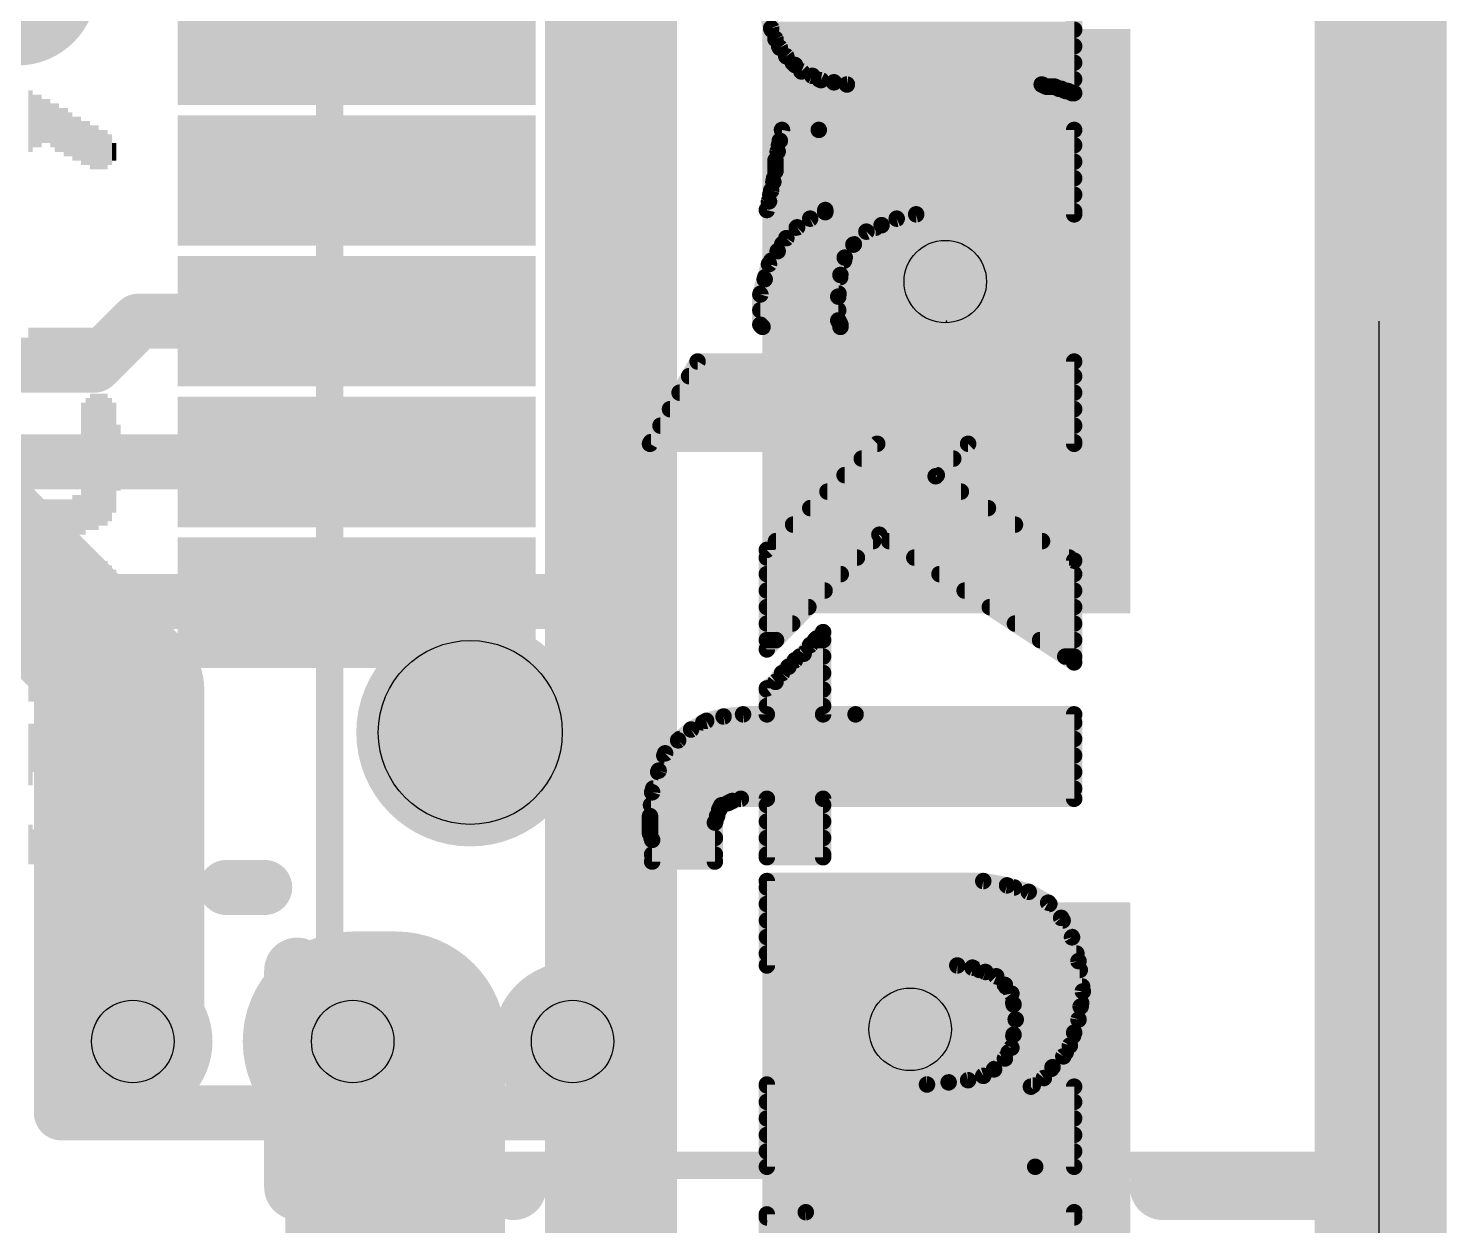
# Model space of a CAD drawing. Extents: x -39 to 68, y -15 to 21.
# Drawn here: x 16.61 to 23.16, y 4.46 to 9.99 of the extents above; entities that cross this region are included whole.
import ezdxf

# ---------------------------------------------------------------- set-up
doc = ezdxf.new("R2010")
doc.units = 0
for name, color, linetype in [('1', 12, 'CONTINUOUS'), ('16', 132, 'CONTINUOUS'), ('18', 110, 'CONTINUOUS'), ('20', 53, 'CONTINUOUS'), ('21', 53, 'CONTINUOUS'), ('22', 53, 'CONTINUOUS'), ('23', 53, 'CONTINUOUS'), ('29', 253, 'CONTINUOUS'), ('30', 253, 'CONTINUOUS'), ('31', 253, 'CONTINUOUS'), ('44', 253, 'CONTINUOUS'), ('49', 253, 'CONTINUOUS'), ('51', 53, 'CONTINUOUS')]:
    doc.layers.add(name, color=color, linetype=linetype)

# ---------------------------------------------------------------- blocks, each defined once
blk = doc.blocks.new('RECT')
blk.add_solid([(-0.5, -0.5), (0.5, -0.5), (-0.5, 0.5), (0.5, 0.5)])
blk = doc.blocks.new('ROUNDV')
at = {"const_width": 0.5}
blk.add_lwpolyline([(0, -0.25, 1), (0, 0.25, 1), (0, -0.25)], format="xyb", dxfattribs=at)

msp = doc.modelspace()

# ---------------------------------------------------------------- linework, layer by layer
at = {"layer": '1'}
for points, const_width in [([(22.86, 17.272), (22.86, 0)], 0.254), ([(19.304, 13.97), (19.304, 3.302)], 0.6096), ([(22.86, 3.302), (22.86, 13.97)], 0.6096), ([(17.1196, 8.636), (16.9164, 8.4328)], 0.254), ([(18.1284, 8.636), (17.1196, 8.636)], 0.254), ([(16.9164, 8.4328), (16.4211, 8.4328)], 0.254), ([(16.2456, 7.986), (18.1284, 7.986)], 0.254), ([(16.764, 7.3406), (19.4818, 7.3406)], 0.254), ([(16.764, 4.9784), (16.764, 7.3406)], 0.254), ([(18.1284, 7.336), (18.133, 7.3406)], 0.254), ([(18.133, 7.3406), (19.2024, 7.3406)], 0.254), ([(19.4818, 7.3406), (19.4818, 4.9784)], 0.254), ([(17.526, 6.0198), (17.7038, 6.0198)], 0.254), ([(18.3062, 5.3086), (18.1102, 5.3086)], 1.016), ([(18.3104, 5.3086), (18.3062, 5.3086)], 1.016), ([(18.3062, 5.3086), (18.3062, 2.2606)], 1.016), ([(19.4818, 4.9784), (16.764, 4.9784)], 0.254)]:
    msp.add_lwpolyline(points, dxfattribs=dict(at, const_width=const_width))
for points, const_width in [([(17.1196, 8.6995, 1), (17.1196, 8.5725)], 0.127), ([(17.1645, 8.5911, 1), (17.0747, 8.6809)], 0.127), ([(18.1284, 8.5725, 1), (18.1284, 8.6995)], 0.127), ([(16.8715, 8.4777, 1), (16.9613, 8.3879)], 0.127), ([(16.9164, 8.3693, 1), (16.9164, 8.4963)], 0.127), ([(18.1284, 7.9225, 1), (18.1284, 8.0495)], 0.127), ([(16.764, 7.4041, 1), (16.764, 7.2771)], 0.127), ([(16.8275, 7.3406, 1), (16.7005, 7.3406)], 0.127), ([(18.0835, 7.3809, 1), (18.1733, 7.2911)], 0.127), ([(18.133, 7.4041, 1), (18.133, 7.2771)], 0.127), ([(18.1779, 7.2957, 1), (18.0881, 7.3855)], 0.127), ([(19.2024, 7.2771, 1), (19.2024, 7.4041)], 0.127), ([(19.5453, 7.3406, 1), (19.4183, 7.3406)], 0.127), ([(19.4818, 7.2771, 1), (19.4818, 7.4041)], 0.127), ([(17.526, 6.0833, 1), (17.526, 5.9563)], 0.127), ([(17.7038, 5.9563, 1), (17.7038, 6.0833)], 0.127), ([(18.1102, 5.5626, 1), (18.1102, 5.0546)], 0.508), ([(18.3062, 5.5626, 1), (18.3062, 5.0546)], 0.508), ([(18.5602, 5.3086, 1), (18.0522, 5.3086)], 0.508), ([(18.3062, 5.0546, 1), (18.3062, 5.5626)], 0.508), ([(18.3104, 5.0546, 1), (18.3104, 5.5626)], 0.508), ([(16.764, 5.0419, 1), (16.764, 4.9149)], 0.127), ([(19.4818, 4.9149, 1), (19.4818, 5.0419)], 0.127), ([(16.7005, 4.9784, 1), (16.8275, 4.9784)], 0.127), ([(19.4183, 4.9784, 1), (19.5453, 4.9784)], 0.127)]:
    msp.add_lwpolyline(points, format="xyb", dxfattribs=dict(at, const_width=const_width))
at = {"layer": '16'}
for points, const_width in [([(22.86, 17.272), (22.86, 0)], 0.254), ([(17.0942, 6.9342), (15.9512, 8.0772)], 0.6604), ([(19.4818, 7.3406), (16.764, 7.3406)], 0.254), ([(16.764, 7.3406), (16.764, 4.9784)], 0.254), ([(19.1288, 7.3406), (18.0594, 7.3406)], 0.254), ([(19.4818, 4.9784), (19.4818, 7.3406)], 0.254), ([(17.0942, 5.3086), (17.0942, 6.9342)], 0.6604), ([(16.764, 4.9784), (19.4818, 4.9784)], 0.254)]:
    msp.add_lwpolyline(points, dxfattribs=dict(at, const_width=const_width))
for points, const_width in [([(16.764, 7.4041, 1), (16.764, 7.2771)], 0.127), ([(16.8275, 7.3406, 1), (16.7005, 7.3406)], 0.127), ([(18.0594, 7.4041, 1), (18.0594, 7.2771)], 0.127), ([(19.1288, 7.2771, 1), (19.1288, 7.4041)], 0.127), ([(19.5453, 7.3406, 1), (19.4183, 7.3406)], 0.127), ([(19.4818, 7.2771, 1), (19.4818, 7.4041)], 0.127), ([(17.2593, 6.9342, 1), (16.9291, 6.9342)], 0.3302), ([(16.9775, 6.8175, 1), (17.2109, 7.0509)], 0.3302), ([(16.9291, 5.3086, 1), (17.2593, 5.3086)], 0.3302), ([(16.764, 5.0419, 1), (16.764, 4.9149)], 0.127), ([(19.4818, 4.9149, 1), (19.4818, 5.0419)], 0.127), ([(16.7005, 4.9784, 1), (16.8275, 4.9784)], 0.127), ([(19.4183, 4.9784, 1), (19.5453, 4.9784)], 0.127)]:
    msp.add_lwpolyline(points, format="xyb", dxfattribs=dict(at, const_width=const_width))
at = {"layer": '20', "const_width": 0.2032}
msp.add_lwpolyline([(22.86, 17.272), (22.86, 0)], dxfattribs=at)
at = {"layer": '20'}
msp.add_circle((18.6534, 6.736), 0.425, dxfattribs=at)
at = {"layer": '21', "const_width": 0.3048}
for points in [[(17.8534, 4.636), (17.8534, 5.636)], [(17.8714, 4.6431), (18.8534, 4.6431)], [(18.8534, 4.6431), (18.8534, 4.636)], [(21.8534, 4.636), (22.8534, 4.636)]]:
    msp.add_lwpolyline(points, dxfattribs=at)
at = {"layer": '21', "const_width": 0.1524}
for points in [[(17.9296, 5.636, 1), (17.7772, 5.636)], [(17.8714, 4.7193, 1), (17.8714, 4.5669)], [(18.9296, 4.6431, 1), (18.7772, 4.6431)], [(18.8534, 4.5669, 1), (18.8534, 4.7193)], [(21.8534, 4.7122, 1), (21.8534, 4.5598)], [(22.8534, 4.5598, 1), (22.8534, 4.7122)], [(17.7772, 4.636, 1), (17.9296, 4.636)], [(18.7772, 4.636, 1), (18.9296, 4.636)]]:
    msp.add_lwpolyline(points, format="xyb", dxfattribs=at)
at = {"layer": '22', "const_width": 0.0762}
for points in [[(21.4438, 9.6896), (21.4438, 10.0796)], [(20.0338, 10.0296), (20.0438, 9.9896)], [(20.0438, 9.9896), (20.0638, 9.9396)], [(20.0468, 9.9822), (21.4438, 9.9822)], [(20.0638, 9.9396), (20.0838, 9.8996)], [(20.0806, 9.906), (21.4438, 9.906)], [(20.0838, 9.8996), (20.1138, 9.8596)], [(20.1138, 9.8596), (20.1538, 9.8196)], [(20.1436, 9.8298), (21.4438, 9.8298)], [(20.1538, 9.8196), (20.1838, 9.7896)], [(20.1838, 9.7896), (20.2338, 9.7696)], [(20.2338, 9.7696), (20.2738, 9.7496)], [(20.2658, 9.7536), (21.4438, 9.7536)], [(20.2738, 9.7496), (20.3338, 9.7396)], [(20.3338, 9.7396), (20.3938, 9.7296)], [(20.3938, 9.7296), (21.2938, 9.7296)], [(21.2938, 9.7296), (21.3138, 9.7196)], [(21.3138, 9.7196), (21.3538, 9.7196)], [(21.3538, 9.7196), (21.3738, 9.7096)], [(21.3738, 9.7096), (21.3838, 9.7096)], [(21.3838, 9.7096), (21.4038, 9.6996)], [(21.4038, 9.6996), (21.4138, 9.6996)], [(21.4138, 9.6996), (21.4338, 9.6896)], [(21.4338, 9.6896), (21.4438, 9.6896)], [(20.0838, 9.4696), (20.0738, 9.4196)], [(20.0938, 9.5196), (20.0838, 9.4696)], [(20.2638, 9.5196), (20.0938, 9.5196)], [(21.4438, 9.5196), (20.2638, 9.5196)], [(21.4438, 9.1296), (21.4438, 9.5196)], [(20.0738, 9.4196), (20.0638, 9.3796)], [(20.0796, 9.4488), (21.4438, 9.4488)], [(20.0638, 9.3796), (20.0638, 9.3296)], [(20.0638, 9.3726), (21.4438, 9.3726)], [(20.0538, 9.2796), (20.0438, 9.2396)], [(20.0638, 9.3296), (20.0538, 9.2796)], [(20.0572, 9.2964), (21.4438, 9.2964)], [(20.0438, 9.2396), (20.0338, 9.1896)], [(20.0399, 9.2202), (21.4438, 9.2202)], [(20.0338, 9.1896), (20.0238, 9.1496)], [(20.0238, 9.1496), (20.2938, 9.1496)], [(20.2938, 9.1396), (20.2238, 9.1096)], [(20.2938, 9.1496), (20.2938, 9.1396)], [(20.2938, 9.144), (21.4438, 9.144)], [(20.2238, 9.1096), (20.1638, 9.0696)], [(20.4838, 9.0496), (20.5538, 9.0796)], [(20.5538, 9.0796), (20.6238, 9.1096)], [(20.6238, 9.1096), (20.7138, 9.1296)], [(20.7138, 9.1296), (21.4438, 9.1296)], [(20.1138, 9.0196), (20.0738, 8.9596)], [(20.1638, 9.0696), (20.1138, 9.0196)], [(20.162, 9.0678), (20.5263, 9.0678)], [(20.4238, 8.9896), (20.4838, 9.0496)], [(20.0738, 8.9596), (20.0338, 8.8996)], [(20.0951, 8.9916), (20.4258, 8.9916)], [(20.3838, 8.9296), (20.4238, 8.9896)], [(20.0338, 8.8996), (20.0138, 8.8296)], [(20.0443, 8.9154), (20.3803, 8.9154)], [(20.3638, 8.8496), (20.3838, 8.9296)], [(20.0138, 8.8296), (19.9938, 8.7596)], [(20.0165, 8.8392), (20.3628, 8.8392)], [(20.3538, 8.7496), (20.3638, 8.8496)], [(19.9938, 8.7596), (19.9938, 8.6196)], [(19.9948, 8.763), (20.3551, 8.763)], [(20.3538, 8.6396), (20.3538, 8.7496)], [(19.9938, 8.6868), (20.3538, 8.6868)], [(19.9938, 8.6196), (20.0038, 8.6096)], [(20.3638, 8.6196), (20.3538, 8.6396)], [(20.3638, 8.6096), (20.3638, 8.6196)], [(20.0028, 8.6106), (20.3638, 8.6106)], [(20.0038, 8.6096), (20.3638, 8.6096)], [(19.7038, 8.4496), (19.4838, 8.0696)], [(21.4438, 8.4496), (19.7038, 8.4496)], [(21.4438, 8.0696), (21.4438, 8.4496)], [(19.6647, 8.382), (21.4438, 8.382)], [(19.6206, 8.3058), (21.4438, 8.3058)], [(19.5764, 8.2296), (21.4438, 8.2296)], [(19.5323, 8.1534), (21.4438, 8.1534)], [(19.4838, 8.0696), (20.5338, 8.0696)], [(19.4882, 8.0772), (21.4438, 8.0772)], [(20.5338, 8.0696), (20.0238, 7.5796)], [(20.8038, 7.9196), (20.9538, 8.0696)], [(20.9538, 8.0696), (21.4438, 8.0696)], [(20.4624, 8.001), (20.8852, 8.001)], [(20.3831, 7.9248), (20.809, 7.9248)], [(21.4438, 7.5296), (20.8038, 7.9196)], [(20.3038, 7.8486), (20.9203, 7.8486)], [(20.2245, 7.7724), (21.0454, 7.7724)], [(20.1452, 7.6962), (21.1704, 7.6962)], [(20.0238, 7.1196), (20.5438, 7.6496)], [(20.5438, 7.6496), (21.4438, 7.0596)], [(20.0238, 7.5796), (20.0238, 7.1196)], [(20.0659, 7.62), (20.5148, 7.62)], [(20.589, 7.62), (21.2955, 7.62)], [(20.0238, 7.5438), (20.44, 7.5438)], [(20.7052, 7.5438), (21.4205, 7.5438)], [(21.4438, 7.0596), (21.4438, 7.5296)], [(20.0238, 7.4676), (20.3652, 7.4676)], [(20.8214, 7.4676), (21.4438, 7.4676)], [(20.0238, 7.3914), (20.2905, 7.3914)], [(20.9377, 7.3914), (21.4438, 7.3914)], [(20.0238, 7.3152), (20.2157, 7.3152)], [(21.0539, 7.3152), (21.4438, 7.3152)], [(20.0238, 7.239), (20.1409, 7.239)], [(21.1701, 7.239), (21.4438, 7.239)], [(20.2838, 7.1996), (20.2538, 7.1696)], [(20.2838, 6.8196), (20.2838, 7.1996)], [(20.0238, 7.1628), (20.0662, 7.1628)], [(20.2238, 7.1396), (20.1938, 7.0996)], [(20.2538, 7.1696), (20.2238, 7.1396)], [(20.247, 7.1628), (20.2838, 7.1628)], [(21.2864, 7.1628), (21.4438, 7.1628)], [(20.1238, 7.0396), (20.0938, 7.0096)], [(20.1538, 7.0696), (20.1238, 7.0396)], [(20.1938, 7.0996), (20.1538, 7.0696)], [(20.1765, 7.0866), (20.2838, 7.0866)], [(21.4026, 7.0866), (21.4438, 7.0866)], [(20.0938, 7.0096), (20.0638, 6.9696)], [(20.0946, 7.0104), (20.2838, 7.0104)], [(20.0638, 6.9696), (20.0238, 6.9396)], [(20.0238, 6.9396), (20.0238, 6.8196)], [(20.0238, 6.9342), (20.2838, 6.9342)], [(20.0238, 6.858), (20.2838, 6.858)], [(19.7438, 6.7896), (19.6738, 6.7496)], [(19.7302, 6.7818), (21.4438, 6.7818)], [(19.8238, 6.8096), (19.7438, 6.7896)], [(19.9138, 6.8196), (19.8238, 6.8096)], [(20.0238, 6.8196), (19.9138, 6.8196)], [(20.4338, 6.8196), (20.2838, 6.8196)], [(21.4438, 6.8196), (20.4338, 6.8196)], [(21.4438, 6.4296), (21.4438, 6.8196)], [(19.6738, 6.7496), (19.6138, 6.6996)], [(19.6138, 6.6996), (19.5538, 6.6396)], [(19.621, 6.7056), (21.4438, 6.7056)], [(19.5538, 6.6396), (19.5238, 6.5596)], [(19.55, 6.6294), (21.4438, 6.6294)], [(19.5238, 6.5596), (19.4938, 6.4596)], [(19.5219, 6.5532), (21.4438, 6.5532)], [(19.4938, 6.4596), (19.4838, 6.3496)], [(19.499, 6.477), (21.4438, 6.477)], [(19.4885, 6.4008), (19.8174, 6.4008)], [(19.8038, 6.3796), (19.8138, 6.3996)], [(19.8138, 6.3996), (19.8438, 6.4096)], [(19.8438, 6.4096), (19.8638, 6.4196)], [(19.8638, 6.4196), (19.9038, 6.4296)], [(19.9038, 6.4296), (20.0238, 6.4296)], [(20.0238, 6.4296), (20.0238, 6.1596)], [(20.0238, 6.4008), (20.2838, 6.4008)], [(20.2838, 6.1596), (20.2838, 6.4296)], [(20.2838, 6.4296), (21.4438, 6.4296)], [(19.4838, 6.3496), (19.4838, 6.2696)], [(19.4838, 6.3246), (19.7855, 6.3246)], [(19.7838, 6.3196), (19.7938, 6.3496)], [(19.7838, 6.1396), (19.7838, 6.3196)], [(19.7938, 6.3496), (19.8038, 6.3796)], [(20.0238, 6.3246), (20.2838, 6.3246)], [(19.4838, 6.2696), (19.4938, 6.2396)], [(19.4909, 6.2484), (19.7838, 6.2484)], [(19.4938, 6.2396), (19.4938, 6.1396)], [(20.0238, 6.2484), (20.2838, 6.2484)], [(19.4938, 6.1722), (19.7838, 6.1722)], [(19.4938, 6.1396), (19.7838, 6.1396)], [(20.0238, 6.1722), (20.2838, 6.1722)], [(20.0238, 6.1596), (20.2838, 6.1596)], [(21.0238, 6.0496), (20.0238, 6.0496)], [(20.0238, 6.0496), (20.0238, 5.6596)], [(20.0238, 6.0198), (21.1665, 6.0198)], [(21.1338, 6.0296), (21.0238, 6.0496)], [(21.2338, 5.9996), (21.1338, 6.0296)], [(21.3238, 5.9496), (21.2338, 5.9996)], [(20.0238, 5.9436), (21.3289, 5.9436)], [(21.3838, 5.8796), (21.3238, 5.9496)], [(20.0238, 5.8674), (21.3906, 5.8674)], [(21.4338, 5.7896), (21.3838, 5.8796)], [(20.0238, 5.7912), (21.4329, 5.7912)], [(21.4638, 5.6796), (21.4338, 5.7896)], [(20.0238, 5.715), (21.4541, 5.715)], [(21.4838, 5.5396), (21.4638, 5.6796)], [(20.0238, 5.6596), (20.9038, 5.6596)], [(20.9038, 5.6596), (20.9738, 5.6496)], [(20.9738, 5.6496), (21.0338, 5.6296)], [(21.0062, 5.6388), (21.4696, 5.6388)], [(21.0338, 5.6296), (21.0838, 5.6096)], [(21.0838, 5.6096), (21.1238, 5.5696)], [(21.1238, 5.5696), (21.1538, 5.5296)], [(21.129, 5.5626), (21.4805, 5.5626)], [(21.4738, 5.4696), (21.4838, 5.5396)], [(21.1538, 5.5296), (21.1638, 5.4796)], [(21.1624, 5.4864), (21.4762, 5.4864)], [(21.1638, 5.4796), (21.1738, 5.4096)], [(21.4638, 5.4096), (21.4738, 5.4696)], [(21.1738, 5.4096), (21.1638, 5.3396)], [(21.1737, 5.4102), (21.4639, 5.4102)], [(21.4438, 5.3496), (21.4638, 5.4096)], [(21.1638, 5.3396), (21.1538, 5.2796)], [(21.4238, 5.2896), (21.4438, 5.3496)], [(21.1538, 5.2796), (21.1238, 5.2296)], [(21.1629, 5.334), (21.4386, 5.334)], [(21.3938, 5.2396), (21.4238, 5.2896)], [(21.1238, 5.2296), (21.0738, 5.1796)], [(21.1407, 5.2578), (21.4047, 5.2578)], [(21.3438, 5.1896), (21.3938, 5.2396)], [(21.0238, 5.1496), (20.9538, 5.1296)], [(21.0738, 5.1796), (21.0238, 5.1496)], [(21.0758, 5.1816), (21.3374, 5.1816)], [(21.2438, 5.0996), (21.3038, 5.1396)], [(21.3038, 5.1396), (21.3438, 5.1896)], [(20.7638, 5.1096), (20.0238, 5.1096)], [(20.0238, 5.1096), (20.0238, 4.7296)], [(20.0238, 5.1054), (21.2525, 5.1054)], [(20.8638, 5.1196), (20.7638, 5.1096)], [(20.9538, 5.1296), (20.8638, 5.1196)], [(21.4438, 5.0996), (21.2438, 5.0996)], [(21.4438, 4.7296), (21.4438, 5.0996)], [(20.0238, 5.0292), (21.4438, 5.0292)], [(20.0238, 4.953), (21.4438, 4.953)], [(20.0238, 4.8768), (21.4438, 4.8768)], [(20.0238, 4.8006), (21.4438, 4.8006)], [(20.0238, 4.7296), (21.2638, 4.7296)], [(21.2638, 4.7296), (21.4438, 4.7296)], [(20.2038, 4.5196), (20.0238, 4.5096)], [(20.0238, 4.5096), (20.0238, 4.1496)], [(20.0238, 4.4958), (21.4438, 4.4958)], [(21.4438, 4.5196), (20.2038, 4.5196)], [(21.4438, 4.1296), (21.4438, 4.5196)]]:
    msp.add_lwpolyline(points, dxfattribs=at)
at = {"layer": '22', "const_width": 0.0381}
for points in [[(20.0615, 9.9967, 1), (20.0261, 9.9825)], [(20.0253, 9.985, 1), (20.0623, 9.9942)], [(20.0468, 10.0013, 1), (20.0468, 9.9632)], [(20.0808, 9.9481, 1), (20.0468, 9.9311)], [(20.0461, 9.9325, 1), (20.0815, 9.9467)], [(21.4438, 9.9632, 1), (21.4438, 10.0013)], [(20.0806, 9.9251, 1), (20.0806, 9.887)], [(20.099, 9.911, 1), (20.0686, 9.8882)], [(20.0668, 9.8911, 1), (20.1008, 9.9081)], [(20.1273, 9.8731, 1), (20.1003, 9.8461)], [(21.4438, 9.887, 1), (21.4438, 9.9251)], [(20.0986, 9.8482, 1), (20.129, 9.871)], [(20.1436, 9.8489, 1), (20.1436, 9.8108)], [(20.1673, 9.8331, 1), (20.1403, 9.8061)], [(20.1403, 9.8061, 1), (20.1673, 9.8331)], [(21.4438, 9.8108, 1), (21.4438, 9.8489)], [(20.1909, 9.8073, 1), (20.1767, 9.7719)], [(20.1703, 9.7761, 1), (20.1973, 9.8031)], [(20.2423, 9.7866, 1), (20.2253, 9.7526)], [(20.2267, 9.7519, 1), (20.2409, 9.7873)], [(20.2658, 9.7727, 1), (20.2658, 9.7346)], [(20.2769, 9.7684, 1), (20.2707, 9.7308)], [(20.2653, 9.7326, 1), (20.2823, 9.7666)], [(20.3369, 9.7584, 1), (20.3307, 9.7208)], [(20.3307, 9.7208, 1), (20.3369, 9.7584)], [(20.3938, 9.7486, 1), (20.3938, 9.7105)], [(20.3907, 9.7108, 1), (20.3969, 9.7484)], [(21.3023, 9.7466, 1), (21.2853, 9.7126)], [(21.2938, 9.7105, 1), (21.2938, 9.7486)], [(21.4438, 9.7346, 1), (21.4438, 9.7727)], [(21.3138, 9.7386, 1), (21.3138, 9.7005)], [(21.3053, 9.7026, 1), (21.3223, 9.7366)], [(21.3623, 9.7366, 1), (21.3453, 9.7026)], [(21.3538, 9.7005, 1), (21.3538, 9.7386)], [(21.3738, 9.7287, 1), (21.3738, 9.6905)], [(21.3923, 9.7266, 1), (21.3753, 9.6926)], [(21.3653, 9.6926, 1), (21.3823, 9.7266)], [(21.3838, 9.6905, 1), (21.3838, 9.7287)], [(21.4038, 9.7187, 1), (21.4038, 9.6806)], [(21.4223, 9.7166, 1), (21.4053, 9.6826)], [(21.3953, 9.6826, 1), (21.4123, 9.7166)], [(21.4138, 9.6806, 1), (21.4138, 9.7187)], [(21.4338, 9.7087, 1), (21.4338, 9.6706)], [(21.4247, 9.6896, 1), (21.4628, 9.6896)], [(21.4253, 9.6726, 1), (21.4423, 9.7066)], [(21.4438, 9.6706, 1), (21.4438, 9.7087)], [(20.1025, 9.4659, 1), (20.0651, 9.4733)], [(20.0938, 9.5387, 1), (20.0938, 9.5006)], [(20.1125, 9.5159, 1), (20.0751, 9.5233)], [(20.2638, 9.5387, 1), (20.2638, 9.5006)], [(20.2638, 9.5006, 1), (20.2638, 9.5387)], [(21.4628, 9.5196, 1), (21.4247, 9.5196)], [(21.4438, 9.5006, 1), (21.4438, 9.5387)], [(20.0551, 9.4233, 1), (20.0925, 9.4159)], [(20.0923, 9.415, 1), (20.0553, 9.4242)], [(20.0796, 9.4679, 1), (20.0796, 9.4298)], [(20.0651, 9.4733, 1), (20.1025, 9.4659)], [(21.4438, 9.4298, 1), (21.4438, 9.4679)], [(20.0829, 9.3796, 1), (20.0448, 9.3796)], [(20.0638, 9.3917, 1), (20.0638, 9.3536)], [(20.0453, 9.3842, 1), (20.0823, 9.375)], [(21.4438, 9.3536, 1), (21.4438, 9.3917)], [(20.0723, 9.275, 1), (20.0353, 9.2842)], [(20.0572, 9.3155, 1), (20.0572, 9.2774)], [(20.0448, 9.3296, 1), (20.0829, 9.3296)], [(20.0825, 9.3259, 1), (20.0451, 9.3333)], [(21.4438, 9.2774, 1), (21.4438, 9.3155)], [(20.0399, 9.2393, 1), (20.0399, 9.2012)], [(20.0253, 9.2442, 1), (20.0623, 9.235)], [(20.0625, 9.2359, 1), (20.0251, 9.2433)], [(20.0351, 9.2833, 1), (20.0725, 9.2759)], [(21.4438, 9.2012, 1), (21.4438, 9.2393)], [(20.0238, 9.1687, 1), (20.0238, 9.1306)], [(20.0151, 9.1933, 1), (20.0525, 9.1859)], [(20.0523, 9.185, 1), (20.0153, 9.1942)], [(20.3129, 9.1496, 1), (20.2748, 9.1496)], [(20.2938, 9.1631, 1), (20.2938, 9.125)], [(20.3013, 9.1221, 1), (20.2863, 9.1571)], [(20.2938, 9.1306, 1), (20.2938, 9.1687)], [(21.4438, 9.125, 1), (21.4438, 9.1631)], [(20.0053, 9.1542, 1), (20.0423, 9.145)], [(20.2163, 9.1271, 1), (20.2313, 9.0921)], [(20.2344, 9.0937, 1), (20.2132, 9.1255)], [(20.2748, 9.1396, 1), (20.3129, 9.1396)], [(20.5463, 9.0971, 1), (20.5613, 9.0621)], [(20.5613, 9.0621, 1), (20.5463, 9.0971)], [(20.6197, 9.1282, 1), (20.6279, 9.091)], [(20.6313, 9.0921, 1), (20.6163, 9.1271)], [(20.7138, 9.1486, 1), (20.7138, 9.1105)], [(20.7179, 9.111, 1), (20.7097, 9.1482)], [(21.4247, 9.1296, 1), (21.4628, 9.1296)], [(21.4438, 9.1105, 1), (21.4438, 9.1486)], [(20.1003, 9.0331, 1), (20.1273, 9.0061)], [(20.1297, 9.009, 1), (20.0979, 9.0302)], [(20.162, 9.0869, 1), (20.162, 9.0488)], [(20.1532, 9.0855, 1), (20.1744, 9.0537)], [(20.1773, 9.0561, 1), (20.1503, 9.0831)], [(20.4763, 9.0671, 1), (20.4913, 9.0321)], [(20.4973, 9.0361, 1), (20.4703, 9.0631)], [(20.5263, 9.0488, 1), (20.5263, 9.0869)], [(20.0579, 8.9702, 1), (20.0897, 8.949)], [(20.0897, 8.949, 1), (20.0579, 8.9702)], [(20.0951, 9.0107, 1), (20.0951, 8.9726)], [(20.4103, 9.0031, 1), (20.4373, 8.9761)], [(20.4397, 8.979, 1), (20.4079, 9.0002)], [(20.4258, 8.9726, 1), (20.4258, 9.0107)], [(20.0179, 8.9102, 1), (20.0497, 8.889)], [(20.0521, 8.8944, 1), (20.0155, 8.9048)], [(20.0443, 8.9345, 1), (20.0443, 8.8963)], [(20.3679, 8.9402, 1), (20.3997, 8.919)], [(20.4023, 8.925, 1), (20.3653, 8.9342)], [(20.3803, 8.8963, 1), (20.3803, 8.9345)], [(19.9955, 8.8348, 1), (20.0321, 8.8244)], [(20.0321, 8.8244, 1), (19.9955, 8.8348)], [(20.0165, 8.8582, 1), (20.0165, 8.8201)], [(20.3828, 8.8477, 1), (20.3448, 8.8515)], [(20.3453, 8.8542, 1), (20.3823, 8.845)], [(20.3628, 8.8201, 1), (20.3628, 8.8582)], [(20.0129, 8.7596, 1), (19.9748, 8.7596)], [(19.9755, 8.7648, 1), (20.0121, 8.7544)], [(19.9948, 8.782, 1), (19.9948, 8.7439)], [(20.3728, 8.7496, 1), (20.3347, 8.7496)], [(20.3551, 8.7439, 1), (20.3551, 8.782)], [(19.9938, 8.7058, 1), (19.9938, 8.6677)], [(20.3348, 8.7515, 1), (20.3728, 8.7477)], [(20.3538, 8.6677, 1), (20.3538, 8.7058)], [(20.0073, 8.6331, 1), (19.9803, 8.6061)], [(20.3708, 8.6481, 1), (20.3368, 8.6311)], [(20.3347, 8.6396, 1), (20.3728, 8.6396)], [(20.3829, 8.6196, 1), (20.3448, 8.6196)], [(19.9748, 8.6196, 1), (20.0129, 8.6196)], [(20.0028, 8.6296, 1), (20.0028, 8.5915)], [(20.0038, 8.6287, 1), (20.0038, 8.5906)], [(19.9903, 8.5961, 1), (20.0173, 8.6231)], [(20.3448, 8.6096, 1), (20.3829, 8.6096)], [(20.3468, 8.6111, 1), (20.3808, 8.6281)], [(20.3638, 8.5915, 1), (20.3638, 8.6296)], [(20.3638, 8.5906, 1), (20.3638, 8.6287)], [(19.7038, 8.4687, 1), (19.7038, 8.4306)], [(19.7203, 8.4401, 1), (19.6873, 8.4591)], [(21.4628, 8.4496, 1), (21.4247, 8.4496)], [(21.4438, 8.4306, 1), (21.4438, 8.4687)], [(19.6647, 8.401, 1), (19.6647, 8.3629)], [(21.4438, 8.3629, 1), (21.4438, 8.401)], [(19.6206, 8.3248, 1), (19.6206, 8.2867)], [(21.4438, 8.2867, 1), (21.4438, 8.3248)], [(19.5764, 8.2486, 1), (19.5764, 8.2105)], [(21.4438, 8.2105, 1), (21.4438, 8.2486)], [(19.5323, 8.1724, 1), (19.5323, 8.1343)], [(21.4438, 8.1343, 1), (21.4438, 8.1724)], [(19.4838, 8.0887, 1), (19.4838, 8.0506)], [(19.4673, 8.0791, 1), (19.5003, 8.0601)], [(19.4882, 8.0963, 1), (19.4882, 8.0582)], [(20.547, 8.0559, 1), (20.5206, 8.0833)], [(20.5338, 8.0506, 1), (20.5338, 8.0887)], [(20.9538, 8.0887, 1), (20.9538, 8.0506)], [(20.9673, 8.0561, 1), (20.9403, 8.0831)], [(21.4247, 8.0696, 1), (21.4628, 8.0696)], [(21.4438, 8.0582, 1), (21.4438, 8.0963)], [(21.4438, 8.0506, 1), (21.4438, 8.0887)], [(20.4624, 8.0201, 1), (20.4624, 7.982)], [(20.8852, 7.982, 1), (20.8852, 8.0201)], [(20.3831, 7.9439, 1), (20.3831, 7.9058)], [(20.8137, 7.9359, 1), (20.7939, 7.9033)], [(20.7903, 7.9331, 1), (20.8173, 7.9061)], [(20.809, 7.9058, 1), (20.809, 7.9439)], [(20.3038, 7.8677, 1), (20.3038, 7.8296)], [(20.9203, 7.8296, 1), (20.9203, 7.8677)], [(20.2245, 7.7915, 1), (20.2245, 7.7534)], [(21.0454, 7.7534, 1), (21.0454, 7.7915)], [(20.1452, 7.7153, 1), (20.1452, 7.6772)], [(21.1704, 7.6772, 1), (21.1704, 7.7153)], [(20.5542, 7.6655, 1), (20.5334, 7.6337)], [(20.5574, 7.6363, 1), (20.5302, 7.6629)], [(20.0429, 7.5796, 1), (20.0048, 7.5796)], [(20.0106, 7.5933, 1), (20.037, 7.5659)], [(20.0659, 7.6391, 1), (20.0659, 7.601)], [(20.5148, 7.601, 1), (20.5148, 7.6391)], [(20.589, 7.6391, 1), (20.589, 7.601)], [(21.2955, 7.601, 1), (21.2955, 7.6391)], [(20.0238, 7.5629, 1), (20.0238, 7.5248)], [(20.44, 7.5248, 1), (20.44, 7.5629)], [(20.7052, 7.5629, 1), (20.7052, 7.5248)], [(21.4205, 7.5248, 1), (21.4205, 7.5629)], [(21.4628, 7.5296, 1), (21.4247, 7.5296)], [(21.4339, 7.5133, 1), (21.4537, 7.5459)], [(20.0238, 7.4867, 1), (20.0238, 7.4486)], [(20.3652, 7.4486, 1), (20.3652, 7.4867)], [(20.8214, 7.4867, 1), (20.8214, 7.4486)], [(21.4438, 7.4486, 1), (21.4438, 7.4867)], [(20.0238, 7.4104, 1), (20.0238, 7.3723)], [(20.2905, 7.3723, 1), (20.2905, 7.4104)], [(20.9377, 7.4104, 1), (20.9377, 7.3723)], [(21.4438, 7.3723, 1), (21.4438, 7.4104)], [(20.0238, 7.3342, 1), (20.0238, 7.2961)], [(20.2157, 7.2961, 1), (20.2157, 7.3342)], [(21.0539, 7.3342, 1), (21.0539, 7.2961)], [(21.4438, 7.2961, 1), (21.4438, 7.3342)], [(20.0238, 7.2581, 1), (20.0238, 7.22)], [(20.1409, 7.22, 1), (20.1409, 7.2581)], [(21.1701, 7.2581, 1), (21.1701, 7.22)], [(21.4438, 7.22, 1), (21.4438, 7.2581)], [(20.3028, 7.1996, 1), (20.2647, 7.1996)], [(20.2973, 7.1861, 1), (20.2703, 7.2131)], [(20.0238, 7.1819, 1), (20.0238, 7.1438)], [(20.0102, 7.1329, 1), (20.0374, 7.1063)], [(20.0662, 7.1438, 1), (20.0662, 7.1819)], [(20.2103, 7.1531, 1), (20.2373, 7.1261)], [(20.239, 7.1282, 1), (20.2086, 7.151)], [(20.247, 7.1819, 1), (20.247, 7.1438)], [(20.2403, 7.1831, 1), (20.2673, 7.1561)], [(20.2673, 7.1561, 1), (20.2403, 7.1831)], [(20.2838, 7.1438, 1), (20.2838, 7.1819)], [(21.2864, 7.1819, 1), (21.2864, 7.1438)], [(21.4438, 7.1438, 1), (21.4438, 7.1819)], [(20.0048, 7.1196, 1), (20.0429, 7.1196)], [(20.1373, 7.0261, 1), (20.1103, 7.0531)], [(20.1424, 7.0848, 1), (20.1652, 7.0544)], [(20.1673, 7.0561, 1), (20.1403, 7.0831)], [(20.1765, 7.1057, 1), (20.1765, 7.0676)], [(20.1786, 7.111, 1), (20.209, 7.0882)], [(20.2052, 7.0844, 1), (20.1824, 7.1148)], [(20.2838, 7.0676, 1), (20.2838, 7.1057)], [(21.4026, 7.1057, 1), (21.4026, 7.0676)], [(21.4247, 7.0596, 1), (21.4628, 7.0596)], [(21.4334, 7.0437, 1), (21.4542, 7.0755)], [(21.4438, 7.0676, 1), (21.4438, 7.1057)], [(20.0803, 7.0231, 1), (20.1073, 6.9961)], [(20.0946, 7.0295, 1), (20.0946, 6.9914)], [(20.109, 6.9982, 1), (20.0786, 7.021)], [(20.1103, 7.0531, 1), (20.1373, 7.0261)], [(20.2838, 6.9914, 1), (20.2838, 7.0295)], [(20.0429, 6.9396, 1), (20.0048, 6.9396)], [(20.0238, 6.9533, 1), (20.0238, 6.9152)], [(20.0124, 6.9548, 1), (20.0352, 6.9244)], [(20.0486, 6.981, 1), (20.079, 6.9582)], [(20.0752, 6.9544, 1), (20.0524, 6.9848)], [(20.2838, 6.9152, 1), (20.2838, 6.9533)], [(20.0238, 6.8771, 1), (20.0238, 6.839)], [(20.2838, 6.839, 1), (20.2838, 6.8771)], [(19.7302, 6.8009, 1), (19.7302, 6.7628)], [(19.7392, 6.8081, 1), (19.7484, 6.7711)], [(19.7533, 6.7731, 1), (19.7343, 6.8061)], [(19.8217, 6.8285, 1), (19.8259, 6.7907)], [(19.8284, 6.7911, 1), (19.8192, 6.8281)], [(19.9138, 6.8387, 1), (19.9138, 6.8006)], [(19.9159, 6.8007, 1), (19.9117, 6.8385)], [(20.0048, 6.8196, 1), (20.0429, 6.8196)], [(20.0238, 6.8006, 1), (20.0238, 6.8387)], [(20.2838, 6.8387, 1), (20.2838, 6.8006)], [(20.2647, 6.8196, 1), (20.3028, 6.8196)], [(20.4338, 6.8387, 1), (20.4338, 6.8006)], [(20.4338, 6.8006, 1), (20.4338, 6.8387)], [(21.4628, 6.8196, 1), (21.4247, 6.8196)], [(21.4438, 6.8006, 1), (21.4438, 6.8387)], [(21.4438, 6.7628, 1), (21.4438, 6.8009)], [(19.6643, 6.7661, 1), (19.6833, 6.7331)], [(19.686, 6.735, 1), (19.6616, 6.7642)], [(19.6016, 6.7142, 1), (19.626, 6.685)], [(19.6273, 6.6861, 1), (19.6003, 6.7131)], [(19.621, 6.7247, 1), (19.621, 6.6866)], [(21.4438, 6.6866, 1), (21.4438, 6.7247)], [(19.55, 6.6485, 1), (19.55, 6.6104)], [(19.5403, 6.6531, 1), (19.5673, 6.6261)], [(19.5716, 6.6329, 1), (19.536, 6.6463)], [(21.4438, 6.6104, 1), (21.4438, 6.6485)], [(19.5219, 6.5723, 1), (19.5219, 6.5342)], [(19.506, 6.5663, 1), (19.5416, 6.5529)], [(19.542, 6.5541, 1), (19.5056, 6.5651)], [(21.4438, 6.5342, 1), (21.4438, 6.5723)], [(19.5128, 6.4579, 1), (19.4748, 6.4613)], [(19.499, 6.4961, 1), (19.499, 6.458)], [(21.4438, 6.458, 1), (21.4438, 6.4961)], [(19.4885, 6.4199, 1), (19.4885, 6.3818)], [(19.4756, 6.4651, 1), (19.512, 6.4541)], [(19.8078, 6.4177, 1), (19.8198, 6.3815)], [(19.8308, 6.3911, 1), (19.7968, 6.4081)], [(19.8174, 6.3818, 1), (19.8174, 6.4199)], [(19.8353, 6.4266, 1), (19.8523, 6.3926)], [(19.8498, 6.3915, 1), (19.8378, 6.4277)], [(19.8592, 6.4381, 1), (19.8684, 6.4011)], [(19.8723, 6.4026, 1), (19.8553, 6.4366)], [(19.9038, 6.4487, 1), (19.9038, 6.4106)], [(19.9084, 6.4111, 1), (19.8992, 6.4481)], [(20.0429, 6.4296, 1), (20.0048, 6.4296)], [(20.0238, 6.4199, 1), (20.0238, 6.3818)], [(20.0238, 6.4106, 1), (20.0238, 6.4487)], [(20.3028, 6.4296, 1), (20.2647, 6.4296)], [(20.2838, 6.4487, 1), (20.2838, 6.4106)], [(20.2838, 6.3818, 1), (20.2838, 6.4199)], [(21.4247, 6.4296, 1), (21.4628, 6.4296)], [(21.4438, 6.4106, 1), (21.4438, 6.4487)], [(19.4648, 6.3513, 1), (19.5028, 6.3479)], [(19.4838, 6.3437, 1), (19.4838, 6.3056)], [(19.5029, 6.3496, 1), (19.4648, 6.3496)], [(19.8028, 6.3196, 1), (19.7647, 6.3196)], [(19.7757, 6.3556, 1), (19.8119, 6.3436)], [(19.8119, 6.3436, 1), (19.7757, 6.3556)], [(19.7868, 6.3881, 1), (19.8208, 6.3711)], [(19.7855, 6.3056, 1), (19.7855, 6.3437)], [(19.8219, 6.3736, 1), (19.7857, 6.3856)], [(20.0238, 6.3437, 1), (20.0238, 6.3056)], [(20.2838, 6.3056, 1), (20.2838, 6.3437)], [(19.5019, 6.2756, 1), (19.4657, 6.2636)], [(19.7657, 6.3256, 1), (19.8019, 6.3136)], [(19.4648, 6.2696, 1), (19.5029, 6.2696)], [(19.4909, 6.2675, 1), (19.4909, 6.2294)], [(19.5129, 6.2396, 1), (19.4748, 6.2396)], [(19.4757, 6.2336, 1), (19.5119, 6.2456)], [(19.7838, 6.2294, 1), (19.7838, 6.2675)], [(20.0238, 6.2675, 1), (20.0238, 6.2294)], [(20.2838, 6.2294, 1), (20.2838, 6.2675)], [(19.4938, 6.1913, 1), (19.4938, 6.1532)], [(19.4938, 6.1587, 1), (19.4938, 6.1206)], [(19.7838, 6.1532, 1), (19.7838, 6.1913)], [(19.7838, 6.1206, 1), (19.7838, 6.1587)], [(20.0238, 6.1913, 1), (20.0238, 6.1532)], [(20.0238, 6.1787, 1), (20.0238, 6.1406)], [(20.0048, 6.1596, 1), (20.0429, 6.1596)], [(20.2647, 6.1596, 1), (20.3028, 6.1596)], [(20.2838, 6.1532, 1), (20.2838, 6.1913)], [(20.2838, 6.1406, 1), (20.2838, 6.1787)], [(19.4748, 6.1396, 1), (19.5129, 6.1396)], [(19.7647, 6.1396, 1), (19.8028, 6.1396)], [(20.0238, 6.0686, 1), (20.0238, 6.0305)], [(20.0429, 6.0496, 1), (20.0048, 6.0496)], [(20.0238, 6.0389, 1), (20.0238, 6.0008)], [(21.0272, 6.0683, 1), (21.0204, 6.0309)], [(21.0238, 6.0305, 1), (21.0238, 6.0686)], [(21.1393, 6.0478, 1), (21.1283, 6.0114)], [(21.1304, 6.0109, 1), (21.1372, 6.0483)], [(21.1665, 6.0008, 1), (21.1665, 6.0389)], [(21.2431, 6.0163, 1), (21.2245, 5.9829)], [(21.2283, 5.9814, 1), (21.2393, 6.0178)], [(20.0238, 5.9627, 1), (20.0238, 5.9245)], [(21.3383, 5.962, 1), (21.3093, 5.9372)], [(21.3145, 5.9329, 1), (21.3331, 5.9663)], [(21.3289, 5.9245, 1), (21.3289, 5.9627)], [(20.0238, 5.8864, 1), (20.0238, 5.8483)], [(21.4005, 5.8889, 1), (21.3671, 5.8703)], [(21.3693, 5.8672, 1), (21.3983, 5.892)], [(21.3906, 5.8483, 1), (21.3906, 5.8864)], [(20.0238, 5.8102, 1), (20.0238, 5.7721)], [(21.4522, 5.7946, 1), (21.4154, 5.7846)], [(21.4171, 5.7803, 1), (21.4505, 5.7989)], [(21.4329, 5.7721, 1), (21.4329, 5.8102)], [(20.0238, 5.734, 1), (20.0238, 5.6959)], [(21.4827, 5.6823, 1), (21.4449, 5.6769)], [(21.4454, 5.6746, 1), (21.4822, 5.6846)], [(21.4541, 5.6959, 1), (21.4541, 5.734)], [(20.0238, 5.6787, 1), (20.0238, 5.6406)], [(20.0048, 5.6596, 1), (20.0429, 5.6596)], [(20.9065, 5.6785, 1), (20.9011, 5.6407)], [(20.9038, 5.6406, 1), (20.9038, 5.6787)], [(20.9798, 5.6677, 1), (20.9678, 5.6315)], [(20.9711, 5.6307, 1), (20.9765, 5.6685)], [(21.0062, 5.6579, 1), (21.0062, 5.6198)], [(21.0409, 5.6473, 1), (21.0267, 5.6119)], [(21.0278, 5.6115, 1), (21.0398, 5.6477)], [(21.0973, 5.6231, 1), (21.0703, 5.5961)], [(21.0767, 5.5919, 1), (21.0909, 5.6273)], [(21.4696, 5.6198, 1), (21.4696, 5.6579)], [(21.139, 5.581, 1), (21.1086, 5.5582)], [(21.129, 5.5817, 1), (21.129, 5.5436)], [(21.1103, 5.5561, 1), (21.1373, 5.5831)], [(21.5027, 5.5369, 1), (21.4649, 5.5423)], [(21.4805, 5.5436, 1), (21.4805, 5.5817)], [(21.1725, 5.5333, 1), (21.1351, 5.5259)], [(21.1386, 5.5182, 1), (21.169, 5.541)], [(21.1624, 5.5055, 1), (21.1624, 5.4674)], [(21.1827, 5.4823, 1), (21.1449, 5.4769)], [(21.4926, 5.4665, 1), (21.455, 5.4727)], [(21.4649, 5.5369, 1), (21.5027, 5.5423)], [(21.4762, 5.4674, 1), (21.4762, 5.5055)], [(21.1451, 5.4759, 1), (21.1825, 5.4833)], [(21.1737, 5.4293, 1), (21.1737, 5.3912)], [(21.1927, 5.4069, 1), (21.1549, 5.4123)], [(21.4819, 5.4036, 1), (21.4457, 5.4156)], [(21.4549, 5.4723, 1), (21.4927, 5.4669)], [(21.4639, 5.3912, 1), (21.4639, 5.4293)], [(21.1826, 5.3365, 1), (21.145, 5.3427)], [(21.1549, 5.4069, 1), (21.1927, 5.4123)], [(21.4257, 5.3556, 1), (21.4619, 5.3436)], [(21.4619, 5.3436, 1), (21.4257, 5.3556)], [(21.445, 5.4127, 1), (21.4826, 5.4065)], [(21.1701, 5.2698, 1), (21.1375, 5.2894)], [(21.1629, 5.3531, 1), (21.1629, 5.315)], [(21.1449, 5.3423, 1), (21.1827, 5.3369)], [(21.4057, 5.2956, 1), (21.4419, 5.2836)], [(21.4401, 5.2798, 1), (21.4075, 5.2994)], [(21.4386, 5.315, 1), (21.4386, 5.3531)], [(21.1075, 5.2394, 1), (21.1401, 5.2198)], [(21.1373, 5.2161, 1), (21.1103, 5.2431)], [(21.1407, 5.2769, 1), (21.1407, 5.2388)], [(21.135, 5.2827, 1), (21.1726, 5.2765)], [(21.3775, 5.2494, 1), (21.4101, 5.2298)], [(21.4073, 5.2261, 1), (21.3803, 5.2531)], [(21.4047, 5.2388, 1), (21.4047, 5.2769)], [(21.014, 5.1659, 1), (21.0336, 5.1333)], [(21.029, 5.1313, 1), (21.0186, 5.1679)], [(21.0603, 5.1931, 1), (21.0873, 5.1661)], [(21.0758, 5.2007, 1), (21.0758, 5.1626)], [(21.0836, 5.1633, 1), (21.064, 5.1959)], [(21.3144, 5.1237, 1), (21.2932, 5.1555)], [(21.3303, 5.2031, 1), (21.3573, 5.1761)], [(21.3587, 5.1777, 1), (21.3289, 5.2015)], [(21.3374, 5.1626, 1), (21.3374, 5.2007)], [(20.0238, 5.1287, 1), (20.0238, 5.0906)], [(20.0429, 5.1096, 1), (20.0048, 5.1096)], [(20.0238, 5.1245, 1), (20.0238, 5.0864)], [(20.7619, 5.1286, 1), (20.7657, 5.0906)], [(20.7638, 5.0906, 1), (20.7638, 5.1287)], [(20.8617, 5.1385, 1), (20.8659, 5.1007)], [(20.8657, 5.1006, 1), (20.8619, 5.1386)], [(20.9486, 5.1479, 1), (20.959, 5.1113)], [(20.9559, 5.1107, 1), (20.9517, 5.1485)], [(21.2332, 5.1155, 1), (21.2544, 5.0837)], [(21.2438, 5.1187, 1), (21.2438, 5.0806)], [(21.2525, 5.0864, 1), (21.2525, 5.1245)], [(21.2889, 5.1515, 1), (21.3187, 5.1277)], [(21.4628, 5.0996, 1), (21.4247, 5.0996)], [(21.4438, 5.0806, 1), (21.4438, 5.1187)], [(20.0238, 5.0483, 1), (20.0238, 5.0102)], [(21.4438, 5.0102, 1), (21.4438, 5.0483)], [(20.0238, 4.9721, 1), (20.0238, 4.934)], [(21.4438, 4.934, 1), (21.4438, 4.9721)], [(20.0238, 4.8959, 1), (20.0238, 4.8578)], [(21.4438, 4.8578, 1), (21.4438, 4.8959)], [(20.0238, 4.8197, 1), (20.0238, 4.7816)], [(21.4438, 4.7816, 1), (21.4438, 4.8197)], [(20.0238, 4.7487, 1), (20.0238, 4.7106)], [(20.0048, 4.7296, 1), (20.0429, 4.7296)], [(21.2638, 4.7487, 1), (21.2638, 4.7106)], [(21.2638, 4.7106, 1), (21.2638, 4.7487)], [(21.4247, 4.7296, 1), (21.4628, 4.7296)], [(21.4438, 4.7106, 1), (21.4438, 4.7487)], [(20.0429, 4.5096, 1), (20.0048, 4.5096)], [(20.0227, 4.5286, 1), (20.0249, 4.4906)], [(20.0238, 4.5149, 1), (20.0238, 4.4768)], [(20.2038, 4.5387, 1), (20.2038, 4.5006)], [(20.2049, 4.5006, 1), (20.2027, 4.5386)], [(21.4628, 4.5196, 1), (21.4247, 4.5196)], [(21.4438, 4.5006, 1), (21.4438, 4.5387)], [(21.4438, 4.4768, 1), (21.4438, 4.5149)]]:
    msp.add_lwpolyline(points, format="xyb", dxfattribs=at)
at = {"layer": '23'}
msp.add_point((20.8534, 8.636), dxfattribs=at)
at = {"layer": '29', "const_width": 0.5266}
msp.add_lwpolyline([(18.6534, 6.4727, 1), (18.6534, 6.9993, 1), (18.6534, 6.4727)], format="xyb", dxfattribs=at)
at = {"layer": '30', "const_width": 0.5266}
msp.add_lwpolyline([(18.6534, 6.4727, 1), (18.6534, 6.9993, 1), (18.6534, 6.4727)], format="xyb", dxfattribs=at)
at = {"layer": '44'}
for centre in [(20.8483, 8.8189), (20.6858, 5.3645), (17.0942, 5.3086), (18.1102, 5.3086), (19.1262, 5.3086)]:
    msp.add_circle(centre, 0.1905, dxfattribs=at)
at = {"layer": '49', "const_width": 0.127}
for points in [[(18.0034, 4.736), (18.0034, 12.536)], [(23.0034, 4.736), (23.0034, 12.536)], [(18.0034, 4.736), (23.0034, 4.736)]]:
    msp.add_lwpolyline(points, dxfattribs=at)
at = {"layer": '49', "const_width": 0.0635}
for points in [[(18.0034, 4.7678, 1), (18.0034, 4.7043)], [(23.0034, 4.7043, 1), (23.0034, 4.7678)], [(17.9717, 4.736, 1), (18.0351, 4.736)], [(22.9717, 4.736, 1), (23.0352, 4.736)]]:
    msp.add_lwpolyline(points, format="xyb", dxfattribs=at)
at = {"layer": '51'}
msp.add_line((22.8534, 1.636), (22.8534, 8.636), dxfattribs=at)

# ---------------------------------------------------------------- block references
at = {"layer": '1', "rotation": 270}
for p, xscale, yscale in [((18.1284, 9.936), 0.4, 1.45), ((20.8534, 8.636), 2.5, 1.5), ((18.1284, 9.286), 0.4, 1.45), ((18.1284, 8.636), 0.4, 1.45), ((18.1284, 7.986), 0.4, 1.45), ((18.1284, 7.336), 0.4, 1.45), ((20.8534, 4.951), 1.8, 1.5)]:
    msp.add_blockref('RECT', p, dxfattribs=dict(at, xscale=xscale, yscale=yscale))
at = {"layer": '18', "xscale": 0.7366, "yscale": 0.7366}
for p in [(16.5608, 10.1854), (16.5608, 10.1854), (20.8483, 8.8189), (20.8483, 8.8189), (20.6858, 5.3645), (20.6858, 5.3645), (17.0942, 5.3086), (17.0942, 5.3086), (18.1102, 5.3086), (18.1102, 5.3086), (19.1262, 5.3086), (19.1262, 5.3086)]:
    msp.add_blockref('ROUNDV', p, dxfattribs=at)
at = {"layer": '21', "yscale": 0.0203, "rotation": 90}
for p, xscale in [((16.6218, 9.5606), 0.2845), ((16.6421, 9.5606), 0.2438), ((16.6624, 9.5606), 0.2438), ((16.6827, 9.5606), 0.2032), ((16.703, 9.5606), 0.2032), ((16.7234, 9.5402), 0.2032), ((16.7437, 9.5301), 0.2235), ((16.764, 9.5199), 0.2032), ((16.7843, 9.5098), 0.2235), ((16.8046, 9.4996), 0.2032), ((16.825, 9.4793), 0.2032), ((16.8453, 9.4793), 0.2032), ((16.8656, 9.459), 0.2032), ((16.8859, 9.459), 0.2032), ((16.9062, 9.4386), 0.2032), ((16.9266, 9.4386), 0.2032), ((16.9469, 9.4285), 0.1829), ((16.9672, 9.4285), 0.1829), ((16.9875, 9.4285), 0.1422), ((17.0078, 9.4183), 0.0813), ((16.6218, 8.5242), 0.1626), ((16.6421, 8.5242), 0.1626), ((16.6624, 8.5242), 0.1626), ((16.6827, 8.5242), 0.1626), ((16.703, 8.5242), 0.1626), ((16.7234, 8.5242), 0.1626), ((16.7437, 8.5242), 0.1626), ((16.764, 8.5242), 0.1626), ((16.7843, 8.5242), 0.1626), ((16.8046, 8.5242), 0.1626), ((16.825, 8.5242), 0.1626), ((16.8453, 8.5242), 0.1626), ((16.8656, 8.5242), 0.1626), ((16.8859, 8.5242), 0.1626), ((16.9062, 8.5242), 0.1626), ((16.9266, 8.5242), 0.1626), ((16.9469, 8.5242), 0.1626), ((16.9672, 8.5242), 0.1626), ((16.9875, 8.5242), 0.1626), ((17.0078, 8.5141), 0.1422), ((17.0282, 8.5141), 0.1016), ((16.8656, 7.9553), 0.6096), ((16.8859, 7.9756), 0.6096), ((16.9062, 7.9858), 0.6299), ((16.9266, 7.9858), 0.6299), ((16.9469, 7.9959), 0.6096), ((16.9672, 7.9959), 0.6096), ((16.9875, 7.9959), 0.569), ((17.0078, 8.0061), 0.508), ((17.0282, 8.0061), 0.3048), ((16.6218, 7.7318), 0.1626), ((16.6421, 7.7318), 0.1626), ((16.6624, 7.7318), 0.1626), ((16.6827, 7.7318), 0.1626), ((16.703, 7.7318), 0.1626), ((16.7234, 7.7318), 0.1626), ((16.7437, 7.7318), 0.1626), ((16.764, 7.7318), 0.1626), ((16.7843, 7.7318), 0.1626), ((16.8046, 7.7318), 0.1626), ((16.825, 7.7419), 0.1829), ((16.8453, 7.7419), 0.1829), ((16.8656, 7.1831), 0.6096), ((16.8859, 7.2034), 0.6096), ((16.9062, 7.2136), 0.6299), ((16.9266, 7.2136), 0.6299), ((16.9469, 7.2238), 0.6096), ((16.9672, 7.2238), 0.6096), ((16.9875, 7.2238), 0.569), ((17.0078, 7.2339), 0.508), ((17.0282, 7.2339), 0.3048), ((16.6218, 6.9596), 0.1626), ((16.6421, 6.9596), 0.1626), ((16.6624, 6.9596), 0.1626), ((16.6827, 6.9596), 0.1626), ((16.703, 6.9596), 0.1626), ((16.7234, 6.9596), 0.1626), ((16.7437, 6.9596), 0.1626), ((16.764, 6.9596), 0.1626), ((16.7843, 6.9596), 0.1626), ((16.8046, 6.9596), 0.1626), ((16.825, 6.9698), 0.1829), ((16.8453, 6.9698), 0.1829), ((16.6218, 6.6345), 0.2845), ((16.6421, 6.665), 0.2235), ((16.6624, 6.6853), 0.2235), ((16.6827, 6.6954), 0.2032), ((16.703, 6.7056), 0.1829), ((16.7234, 6.7158), 0.1626), ((16.7437, 6.7056), 0.1829), ((16.764, 6.6954), 0.2032), ((16.7843, 6.6548), 0.2438), ((16.8046, 6.6243), 0.3048), ((16.825, 6.5634), 0.3861), ((16.8453, 6.4414), 0.6299), ((16.8656, 6.4313), 0.6096), ((16.8859, 6.411), 0.569), ((16.9062, 6.4008), 0.5486), ((16.9266, 6.3805), 0.508), ((16.9469, 6.3703), 0.447), ((16.9672, 6.3398), 0.3861), ((16.9875, 6.2992), 0.2642), ((16.6218, 6.2179), 0.1829), ((16.825, 6.2179), 0.1829), ((16.6421, 6.2078), 0.1626), ((16.6624, 6.2078), 0.1626), ((16.6827, 6.2078), 0.1626), ((16.703, 6.2078), 0.1626), ((16.7234, 6.2078), 0.1626), ((16.7437, 6.2078), 0.1626), ((16.764, 6.2078), 0.1626), ((16.7843, 6.2078), 0.1626), ((16.8046, 6.2078), 0.1626)]:
    msp.add_blockref('RECT', p, dxfattribs=dict(at, xscale=xscale))
at = {"layer": '29'}
for p, xscale, yscale, rotation in [((18.1284, 9.936), 0.6032, 1.6532, 270), ((20.8534, 8.636), 1.7, 2.7, 180), ((18.1284, 9.286), 0.6032, 1.6532, 270), ((18.1284, 8.636), 0.6032, 1.6532, 270), ((18.1284, 7.986), 0.6032, 1.6532, 270), ((18.1284, 7.336), 0.6032, 1.6532, 270), ((20.8534, 4.952), 1.7, 2, 180)]:
    msp.add_blockref('RECT', p, dxfattribs=dict(at, xscale=xscale, yscale=yscale, rotation=rotation))
at = {"layer": '31'}
for p, xscale, yscale, rotation in [((18.1284, 9.936), 0.4, 1.45, 270), ((18.1284, 9.286), 0.4, 1.45, 270), ((20.8534, 8.636), 0.7, 1.5, 180), ((18.1284, 8.636), 0.4, 1.45, 270), ((18.1284, 7.986), 0.4, 1.45, 270), ((18.1284, 7.336), 0.4, 1.45, 270), ((20.8534, 4.952), 1.5, 1.8, 180)]:
    msp.add_blockref('RECT', p, dxfattribs=dict(at, xscale=xscale, yscale=yscale, rotation=rotation))

doc.saveas('drawing.dxf')
